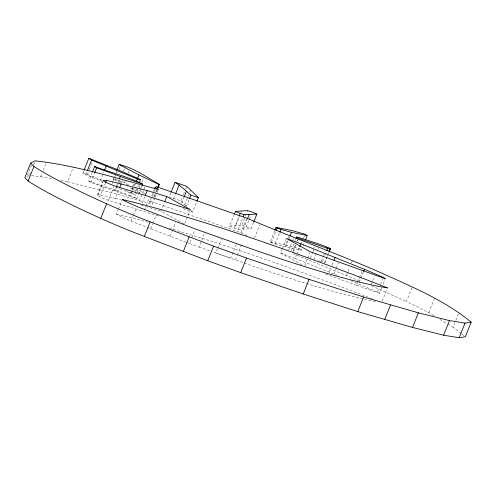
<?xml version="1.0" encoding="UTF-8"?>
<svg xmlns="http://www.w3.org/2000/svg" width="496" height="496" viewBox="0 0 496 496"><rect width="100%" height="100%" fill="white"/><g stroke="black" fill="none" stroke-linecap="round" stroke-linejoin="round"><path stroke-width="0.37" stroke-dasharray="2.48 1.86" d="M31.477 164.908L26.747 176.731L29.338 175.441M29.611 174.747L30.448 172.664M33.511 165.007L35.179 160.834M31.608 175.696L40.691 176.7L42.079 173.222M43.195 170.438L46.531 162.093M60.865 180.501L67.592 181.772L73.433 167.158M103.162 181.889L85.765 174.728L82.962 172.887L83.799 170.798M85.765 174.728L86.881 171.951M82.962 172.887L87.426 174.412L89.1 170.233M89.373 169.539L92.436 161.888M140.932 188.275L136.76 198.71L90.818 182.423L88.803 181.09L92.138 172.744M90.818 182.423L94.438 173.377M100.328 180.724L103.943 171.678M97.359 195.114L102.647 181.896M158.385 215.977L108.426 200.347A8.568 0.88 21.8 0 1 99.746 196.726A8.568 0.88 21.8 0 1 97.929 194.978L102.939 182.454M97.929 194.978L100.663 194.934L105.394 183.111M120.801 183.055L113.274 179.099L114.111 177.01M112.084 183.638L112.921 181.548M113.2 180.854L114.588 177.376M114.867 176.681L115.977 173.898M116.256 173.197L117.372 170.419M113.274 179.099L115.159 179.304L115.996 177.221M119.059 169.564L120.726 165.391M108.426 200.347L113.987 186.434M114.44 191.096L117.775 182.745M118.054 182.051L118.891 179.961M88.803 181.09L115.587 190.228L117.254 186.056M117.533 185.361L119.759 179.794M123.523 171.089L125.19 166.916M100.663 194.934L115.345 198.406L119.313 188.517M121.539 182.956L122.927 179.478M128.489 184.915L124.397 182.844L125.234 180.761M128.297 173.104L129.127 171.021M185.907 242.24L131.068 221.129A26.362 2.709 21.8 0 1 116.417 214.105L118.085 209.932M118.364 209.238L121.985 200.192M131.818 189.633L134.044 184.066M115.587 190.228L129.84 195.436L131.787 190.563M132.066 189.869L133.455 186.391M133.734 185.696L134.292 184.301M115.909 187.128L131.49 193.533L132.606 190.749M132.885 190.055L134.273 186.577M134.509 186.043L135.389 183.793M131.49 193.533L134.596 194.308L135.433 192.225M135.712 191.524L136.549 189.441M137.659 186.657L138.217 185.262M136.76 198.71L134.738 197.383L138.632 187.643M138.911 186.949L139.469 185.554M145.161 193.955L138.713 190.092L140.38 185.919M141.769 182.441L143.443 178.269M141.211 187.581L142.048 185.492M131.068 221.129L133.015 216.262M133.294 215.568L136.357 207.911M67.592 181.772L117.087 194.085L139.45 200.651L145.297 186.043M142.222 203.118L144.727 196.856M144.404 210L145.793 206.522M146.072 205.821L149.414 197.476M155.037 197.823L152.532 204.079L149.265 201.928L150.654 198.45M151.77 195.666L153.159 192.188M153.438 191.493L154.547 188.709M149.265 201.928L150.629 201.314L152.297 197.141M152.576 196.447L154.244 192.268M154.523 191.574L155.36 189.484M153.934 197.017L155.608 192.845M155.887 192.144L156.717 190.061M154.374 196.887L156.048 192.715M156.327 192.02L156.879 190.625M155.316 197.123L156.984 192.95M157.263 192.256L158.379 189.472M150.666 228.879L152.619 224.012M152.892 223.312L156.234 214.966M183.88 223.851L160.946 211.172L164.281 202.827M170.897 192.764L169.229 196.937L180.935 200.93L186.8 206.658M173.55 198.902L175.218 194.723M180.935 200.93L182.33 197.451M183.439 194.668L185.386 189.801M185.665 189.106L186.781 186.322M181.685 203.087L184.19 196.825M170.165 236.338L172.112 231.471M172.391 230.776L175.727 222.425M184.704 204.612L187.767 196.962M188.046 196.267L188.598 194.872M189.714 192.095L190.551 190.005M186.459 206.255L189.243 199.299M184.834 223.529L190.123 210.31M183.384 208.283L185.07 209.734L192.553 212.288L196.726 201.853M186.626 242.513L189.484 243.586L191.437 238.712M191.71 238.018L194.773 230.367M189.484 243.586L199.001 247.082L204.29 233.864M217.502 248.837L215.834 253.01L247.368 264.126A271.622 27.919 21.8 0 0 363.035 298.914M217.781 248.136L221.402 239.097M253.543 222.481L251.044 228.743L238.223 229.307L234.379 228.042L229.629 226.021L234.081 214.892M234.379 228.042L238.83 216.913M235.743 225.612L239.078 217.26M241.025 212.393L241.583 210.998M238.223 229.307L242.674 218.178M229.629 226.021L241.85 225.196L245.185 216.851M245.464 216.157L247.69 210.589M236.251 244.323L230.683 258.236L212.325 251.776M150.629 201.314L240.938 232.773L246.779 218.166M243.35 229.084L247.25 219.344M241.85 225.196L246.314 226.722L251.044 214.898M235.402 259.873L237.069 255.7M237.348 255L240.963 245.96M254.448 238.068L259.737 224.849M301.909 248.781L301.357 250.176C290.972 247.709 279.887 246.555 270.177 241.967L274.629 230.832M271.275 242.693L275.733 231.558M275.187 244.026L279.639 232.897M301.835 264.907L280.569 253.016L281.957 249.538M282.236 248.843L286.13 239.103M270.177 241.967L285.529 245.049L287.203 240.876M288.312 238.092L289.149 236.003M285.628 246.915L288.684 239.264M288.963 238.57L289.521 237.175M288.672 250.195L291.735 242.544M292.845 239.76L293.403 238.371M291.319 250.288L293.824 244.026M295.213 240.548L295.771 239.159M292.907 251.181L295.411 244.919M296.8 241.44L298.189 237.962M293.341 251.621L296.124 244.664M297.513 241.18L298.071 239.791M280.569 253.016L295.027 258.422L296.422 254.944M296.701 254.243L299.485 247.287M301.357 250.176L299.336 248.843L299.894 247.454M301.562 243.282L302.12 241.887M303.509 238.409L304.897 234.93M303.025 246.004L304.414 242.525M304.773 265.695L307.557 258.738M307.836 258.044L310.062 252.476M310.484 257.97L312.709 252.402M312.988 251.708L314.935 246.841M316.268 253.406L314.042 258.974L316.138 259.786M317.936 249.234L318.494 247.845M321.141 261.671L323.367 256.11M323.646 255.409L325.314 251.236M322.388 261.609L323.776 258.131M324.886 255.353L326.281 251.875M324.514 263.029L326.74 257.461M324.818 262.923L327.044 257.362M327.323 256.668L328.154 254.578M328.433 253.884L328.991 252.489M329.288 272.155L330.962 267.976M332.072 265.193L333.461 261.714M333.969 273.891L335.916 269.018M336.195 268.324L338.421 262.756M346.456 275.509L347.845 272.031M348.124 271.337L349.792 267.164M351.459 262.992L352.296 260.902M325.581 274.034L356.488 285.237L359.265 278.281M359.544 277.586L362.049 271.324M359.209 282.534L360.604 279.056M360.883 278.355L363.388 272.093M371.318 284.09L372.428 281.306M372.707 280.612L374.375 276.439M381.74 287.773L379.508 293.341L377.493 292.008L379.161 287.835M380.55 284.357L382.776 278.789M383.129 284.295L385.076 279.428M382.211 301.103L387.221 288.579M434.006 315.766L428.761 312.598L406.484 301.518L412.331 286.905M428.761 312.598L434.608 297.991M461.243 333.579L453.022 327.255L455.526 320.993M455.805 320.298L458.868 312.641M153.103 199.101L153.543 198.977M40.691 176.7L52.644 178.957M115.345 198.406L121.297 199.956M139.45 200.651L152.532 204.079M285.529 245.049L299.336 248.843M141.385 205.201L160.946 211.172M115.159 179.304L124.397 182.844M356.488 285.237L379.508 293.341M199.001 247.082L211.625 251.528M318.928 260.865L321.024 261.677M129.84 195.436L134.738 197.383M295.027 258.422L337.168 275.311M350.777 280.767L377.493 292.008M87.426 174.412L102.486 180.538M293.099 253.63L360.753 281.375M246.314 226.722L251.044 228.743M125.804 190.321L134.596 194.308M371.461 285.795L406.484 301.518M240.938 232.773L247.206 235.612M140.008 192.826L127.646 186.645M135.303 188.368L138.713 190.092M439.909 319.331L447.119 323.69M447.776 324.086L453.022 327.255M461.832 334.031L465.36 336.741M190.458 210.242L192.553 212.288M375.453 301.444A271.622 27.919 21.8 0 1 363.754 299.069M116.417 214.105A368.826 37.913 21.8 0 1 147.926 222.202M169.192 228.259A368.826 37.913 21.8 0 1 372.36 298.865"/><path stroke-width="0.74" d="M155.105 187.321L158.379 189.472C117.67 178.603 77.196 165.546 35.179 160.834L30.64 163.091L24.8 177.698L28.123 181.034A157.666 16.207 21.8 0 0 100.762 218.407A87.879 9.033 21.8 0 0 144.336 236.431L207.743 260.753L240.703 272.651L303.205 293.973L357.777 311.624L412.523 327.434L443.616 335.209L459.184 337.726L465.36 336.741L471.2 322.127C443.17 299.299 409.262 285.578 376.6 270.872C333.74 252.284 289.757 236.387 246.779 218.166L156.469 186.707L155.105 187.321L154.547 188.709M28.123 181.034L33.964 166.42L30.64 163.091M84.078 170.103L88.809 158.274L117.651 169.719L136.549 177.804L140.442 179.701L139.326 182.485M87.432 170.556L91.611 160.121L88.809 158.274M92.417 172.044L94.643 166.482C110.459 172.62 127.484 176.359 142.6 184.103L142.048 185.492M94.717 172.682L96.664 167.809L94.643 166.482M104.501 170.289L106.169 166.11L91.611 160.121M105.673 182.416L106.504 180.327L147.231 190.594L166.786 196.565L190.402 209.616L114.266 185.74A8.568 0.88 21.8 0 1 105.586 182.113A8.568 0.88 21.8 0 1 103.769 180.364L106.504 180.327M116.895 170.054L119.121 164.492C133.777 167.822 146.45 177.084 159.383 184.363L157.995 187.841M100.762 218.407L106.603 203.794A157.666 16.207 21.8 0 1 33.964 166.42M119.449 178.572L120.28 176.483L142.6 184.103M119.517 187.965L121.191 183.793M136.499 181.009L138.961 174.908L119.121 164.492M145.285 195.461L147.231 190.594M157.833 187.277L158.943 184.493L159.383 184.363M144.336 236.431L150.176 221.817L213.584 246.146L246.549 258.038L309.051 279.366L363.624 297.017L418.37 312.827L449.457 320.602L465.031 323.113L471.2 322.127M164.839 201.432L166.786 196.565M171.176 192.07L175.076 182.33L186.781 186.322L198.394 197.675L197.005 201.153M175.497 194.029L179.112 184.983L175.076 182.33M184.19 196.825L186.415 191.264M189.522 198.605L190.91 195.126L179.112 184.983M183.353 251.398L189.199 236.79M207.743 260.753L213.584 246.146M234.36 214.198L235.476 211.414L247.69 210.589L252.154 212.114L256.885 214.136L253.822 221.786M239.109 216.213L240.219 213.435L244.069 214.7L256.885 214.136M243.232 216.789L244.069 214.7M247.523 218.649L249.197 214.477M240.703 272.651L246.549 258.038M274.908 230.138L276.018 227.354L291.375 230.442L305.176 234.236L307.198 235.563L305.53 239.742M276.284 230.169L277.121 228.079L276.018 227.354M279.918 232.196L281.027 229.419L291.468 232.308L307.198 235.563M290.079 235.786L291.468 232.308M296.05 238.464L296.608 237.069L298.468 237.268L319.883 244.367L330.355 248.422L329.27 251.794M299.758 246.593L300.874 243.809L364.498 269.316L383.334 277.4L385.355 278.727L310.341 251.782L286.409 238.409L300.874 243.809M303.205 293.973L309.051 279.366M326.839 250.48L327.67 248.391L326.709 247.758L330.379 249.011M328.966 251.9L330.355 248.422M334.019 260.326L335.135 257.542M363.661 271.399L364.498 269.316M357.777 311.624L363.624 297.017M384.617 319.691L390.464 305.077M412.523 327.434L418.37 312.827M443.616 335.209L449.457 320.602M459.184 337.726L465.031 323.113M140.442 179.701L137.336 178.926L106.169 166.11M190.91 195.126L198.394 197.675M277.121 228.079L281.027 229.419M327.67 248.391L298.629 238.402L296.608 237.069M96.664 167.809L120.28 176.483M235.476 211.414L240.219 213.435M138.961 174.908L158.943 184.493M150.176 221.817A87.879 9.033 21.8 0 1 106.603 203.794M241.242 245.26L195.331 228.972L136.915 206.522A26.362 2.709 21.8 0 1 122.258 199.497A368.826 37.913 21.8 0 1 387.5 287.885A271.622 27.919 21.8 0 1 253.214 249.519L241.242 245.26"/></g></svg>
